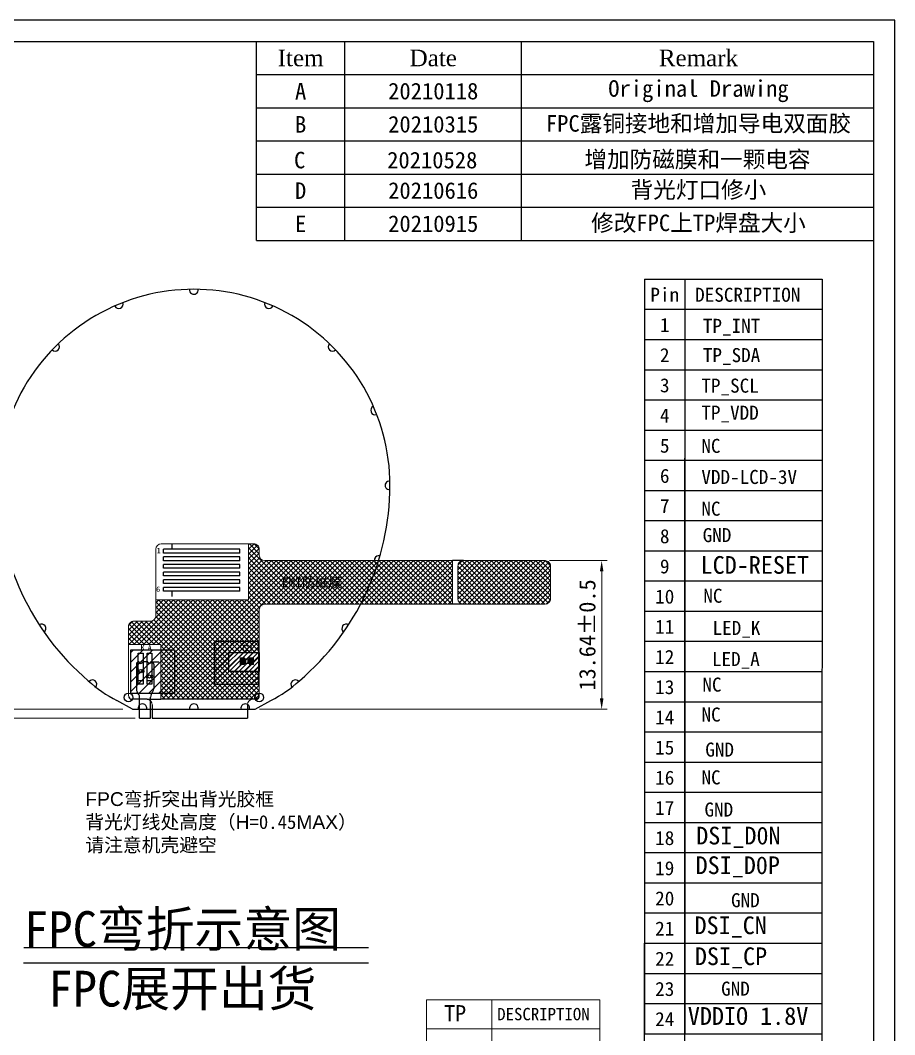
# Model space of a CAD drawing. Header units: millimetres. Extents: x 1060 to 1294, y 252 to 408.
# Drawn here: x 1213.8 to 1294, y 314.9 to 408 of the extents above; entities that cross this region are included whole.
import ezdxf
from ezdxf.enums import TextEntityAlignment as Align

# ---------------------------------------------------------------- set-up
doc = ezdxf.new("R2010")
doc.units = ezdxf.units.MM
doc.layers.add('1', color=7, linetype='Continuous', lineweight=13)
for name, color, linetype in [('7_ALL_FEATURES', 7, 'Continuous'), ('BOTTOMLAYER', 5, 'Continuous'), ('BZ', 210, 'Continuous'), ('dim', 3, 'Continuous'), ('DWG', 7, 'Continuous'), ('FPC', 33, 'Continuous'), ('FRAME', 154, 'Continuous'), ('TOPLAYER', 1, 'Continuous'), ('TOPOVERLAY', 2, 'Continuous'), ('TOPPASTE', 8, 'Continuous'), ('TOPSOLDER', 216, 'Continuous'), ('外框', 142, 'Continuous'), ('标注', 3, 'Continuous')]:
    doc.layers.add(name, color=color, linetype=linetype)
doc.styles.get("Standard").update_dxf_attribs({"font": 'txt', "bigfont": 'gbcbig.shx'})
doc.styles.add('宋体', font='SimSun.ttf')
doc.styles.add('工程', font='gbenor.shx', dxfattribs={"width": 1.25, "bigfont": 'gbcbig.shx'})
doc.dimstyles.new('标准', dxfattribs={"dimtxt": 2, "dimasz": 1.8, "dimexe": 0.5, "dimexo": 0.4, "dimgap": 0.1, "dimtad": 1, "dimzin": 1, "dimdsep": 46, "dimtxsty": '工程', "dimblk": 'CLOSEDBLANK', "dimcen": 0.09, "dimclrd": 3, "dimclre": 3, "dimclrt": 3, "dimadec": 0, "dimazin": 0, "dimtfac": 1, "dimtofl": 0, "dimtmove": 0, "dimatfit": 3, "dimldrblk": 'CLOSEDBLANK', "dimfxl": 1, "dimtolj": 1, "dimlwd": 0, "dimlwe": 0, "dimarcsym": 0})

# ---------------------------------------------------------------- blocks, each defined once
blk = doc.blocks.new('*D96')
at = {"color": 7, "lineweight": 0, "transparency": 16777216}
for p, q in [((1262.349789651435, 358.4112777588772), (1267.63987179079, 358.4112777588772)), ((1267.13987179079, 345.7663265712203), (1267.13987179079, 357.4112777588772)), ((1235.753105329835, 344.7663265712203), (1267.63987179079, 344.7663265712203))]:
    blk.add_line(p, q, dxfattribs=at)
at = {"color": 7, "transparency": 16777216}
for points in [[(1266.973205124123, 357.4112777588772), (1267.306538457456, 357.4112777588772), (1267.13987179079, 358.4112777588772)], [(1266.973205124123, 345.7663265712203), (1267.306538457456, 345.7663265712203), (1267.13987179079, 344.7663265712203)]]:
    blk.add_solid(points, dxfattribs=at)
at = {"layer": 'Defpoints', "color": 0, "transparency": 16777216}
for p in [(1261.949789651435, 358.4112777588772), (1267.13987179079, 358.4112777588772), (1235.353105329835, 344.7663265712203)]:
    blk.add_point(p, dxfattribs=at)
at = {"color": 7, "transparency": 16777216, "insert": (1265.831212572913, 351.5866553018311), "char_height": 1.5, "attachment_point": 5, "rotation": 90, "style": '宋体'}
blk.add_mtext('\\A1;13.64%%P0.5', dxfattribs=at)
blk = doc.blocks.new('_ClosedBlank')
at = {"color": 0, "linetype": 'ByBlock', "lineweight": -2}
for p, q in [((-1, 0.1666666666666666), (0, 0)), ((-1, 0.1666666666666666), (-1, -0.1666666666666666)), ((0, 0), (-1, -0.1666666666666666))]:
    blk.add_line(p, q, dxfattribs=at)
blk = doc.blocks.new('*D98')
at = {"color": 7, "lineweight": 0, "transparency": 16777216}
for p, q in [((1212.481822154376, 345.762032844784), (1212.481822154376, 355.3452133085972)), ((1223.20956070504, 344.762032844784), (1211.981822154376, 344.762032844784)), ((1224.34733630091, 343.9620421537398), (1211.981822154376, 343.9620421537398)), ((1212.481822154376, 342.9620421537398), (1212.481822154376, 341.9620421537398))]:
    blk.add_line(p, q, dxfattribs=at)
at = {"color": 7, "transparency": 16777216}
for points in [[(1212.315155487709, 345.762032844784), (1212.648488821042, 345.762032844784), (1212.481822154376, 344.762032844784)], [(1212.315155487709, 342.9620421537398), (1212.648488821042, 342.9620421537398), (1212.481822154376, 343.9620421537398)]]:
    blk.add_solid(points, dxfattribs=at)
at = {"layer": 'Defpoints', "color": 0, "transparency": 16777216}
for p in [(1212.481822154376, 344.762032844784), (1223.60956070504, 344.762032844784), (1224.74733630091, 343.9620421537398)]:
    blk.add_point(p, dxfattribs=at)
at = {"color": 7, "transparency": 16777216, "insert": (1211.231822154376, 351.1873920795472), "char_height": 1.5, "attachment_point": 5, "rotation": 90, "style": '宋体'}
blk.add_mtext('\\A1;0.80Max', dxfattribs=at)
blk = doc.blocks.new('f')
h = blk.add_hatch()
h.set_pattern_fill('ANSI31', color=2, scale=0.2, style=0)
h.set_pattern_definition([(45, (236.848330960669, 0), (-0.4490128060534576, 0.4490128060534577), [])])
h.paths.add_polyline_path([(485.9467499625166, 191.7858586389511), (481.9467499625167, 191.785858638951), (481.9467499625166, 187.785858638951), (485.9467499625166, 187.785858638951)])
at = {"color": 2}
for p, q in [((481.9467499625166, 191.785858638951), (485.9467499625166, 191.785858638951)), ((481.9467499625166, 187.785858638951), (481.9467499625167, 191.785858638951)), ((485.9467499625166, 191.785858638951), (485.9467499625166, 187.785858638951)), ((485.9467499625166, 187.785858638951), (481.9467499625166, 187.785858638951))]:
    blk.add_line(p, q, dxfattribs=at)
blk = doc.blocks.new('0201_3')
at = {"layer": 'TOPLAYER'}
for points in [[(-0.15, -0.15), (0.15, -0.15), (-0.15, 0.15), (0.15, 0.15)], [(0.449999, -0.15), (0.749999, -0.15), (0.449999, 0.15), (0.749999, 0.15)]]:
    blk.add_solid(points, dxfattribs=at)
at = {"layer": 'TOPOVERLAY', "const_width": 0.1}
for points in [[(0.08001, 0.299999), (-0.299999, 0.299999)], [(-0.299999, 0.299999), (-0.299999, -0.299999)], [(0.899998, 0.299999), (0.550012, 0.299999)], [(0.899998, 0.299999), (0.899998, -0.299999)], [(0.08001, -0.299999), (-0.299999, -0.299999)], [(0.899998, -0.299999), (0.550012, -0.299999)]]:
    blk.add_lwpolyline(points, dxfattribs=at)
at = {"layer": 'TOPOVERLAY', "const_width": 0.05}
for points in [[(-0.324998, 0.299999, 1), (-0.275001, 0.299999, 1)], [(-0.324998, 0.299999, 1), (-0.275001, 0.299999, 1)], [(0.055011, 0.299999, 1), (0.105009, 0.299999, 1)], [(0.525013, 0.299999, 1), (0.57501, 0.299999, 1)], [(0.875, 0.299999, 1), (0.924997, 0.299999, 1)], [(0.875, 0.299999, 1), (0.924997, 0.299999, 1)], [(-0.324998, -0.299999, 1), (-0.275001, -0.299999, 1)], [(-0.324998, -0.299999, 1), (-0.275001, -0.299999, 1)], [(0.055011, -0.299999, 1), (0.105009, -0.299999, 1)], [(0.525013, -0.299999, 1), (0.57501, -0.299999, 1)], [(0.875, -0.299999, 1), (0.924997, -0.299999, 1)], [(0.875, -0.299999, 1), (0.924997, -0.299999, 1)]]:
    blk.add_lwpolyline(points, format="xyb", close=True, dxfattribs=at)
at = {"layer": 'TOPPASTE'}
for points in [[(-0.15, -0.15), (0.15, -0.15), (-0.15, 0.15), (0.15, 0.15)], [(0.449999, -0.15), (0.749999, -0.15), (0.449999, 0.15), (0.749999, 0.15)]]:
    blk.add_solid(points, dxfattribs=at)
at = {"layer": 'TOPSOLDER'}
for points in [[(-0.2516, -0.2516), (0.2516, -0.2516), (-0.2516, 0.2516), (0.2516, 0.2516)], [(0.348399, -0.2516), (0.851598, -0.2516), (0.348399, 0.2516), (0.851598, 0.2516)]]:
    blk.add_solid(points, dxfattribs=at)

msp = doc.modelspace()

# ---------------------------------------------------------------- hatches: boundary and pattern name
h = msp.add_hatch()
h.set_pattern_fill('ANSI37', color=5, scale=0.1, style=0)
h.set_pattern_definition([(225, (2333.317376343359, 687.5171588670414), (0.2245064030267288, -0.2245064030267289), []), (315, (2333.317376343359, 687.5171588670414), (0.2245064030267289, 0.2245064030267288), [])])
edge = h.paths.add_edge_path()
edge.add_line((1235.120150875521, 345.6840084797402), (1226.683111167451, 345.6840553117992))
edge.add_line((1235.431166644299, 345.684027823075), (1235.120150875521, 345.6840084797402))
edge.add_arc((1235.431172961098, 345.9840278230085), 0.2999999999999999, -90.00120641970766, -0.001206419616492653)
edge.add_line((1235.731172961032, 348.2429325422354), (1235.731172961032, 345.9840215062102))
edge.add_line((1235.731172961032, 348.2429325422354), (1232.947598760802, 348.2429325422354))
edge.add_line((1232.947598760802, 348.2429325422354), (1232.947598760802, 349.9915176258493))
edge.add_line((1232.947598760802, 349.9915176258493), (1235.731172961032, 349.9915176258493))
edge.add_line((1235.731447594117, 353.9049785509397), (1235.731172961032, 349.9915176258493))
edge.add_arc((1236.231424809163, 353.9097518553716), 0.5, 90, 180.0019311602167)
edge.add_line((1236.231424809163, 354.4097518553716), (1253.449576343359, 354.4097518553716))
edge.add_line((1253.449576343359, 354.4097518553716), (1253.449576343359, 358.4097518553716))
edge.add_line((1236.231256283642, 358.4097518553716), (1253.449576343359, 358.4097518553716))
edge.add_arc((1236.231256283642, 358.9097518553716), 0.5, -179.9980688397833, -90)
edge.add_line((1235.73123794633, 359.4537949037822), (1235.731256283926, 358.9097350028195))
edge.add_arc((1235.231237946614, 359.4537780512301), 0.5, 0.001931160219935039, 90)
edge.add_line((1234.751176343359, 359.9537780512301), (1235.231237946614, 359.9537780512301))
edge.add_line((1234.751176343359, 359.9537780512301), (1234.751276343359, 354.8037588670415))
edge.add_line((1234.751276343359, 354.8037588670415), (1226.231206680006, 354.8037588670415))
edge.add_line((1226.23120701372, 354.803759103758), (1226.231206680006, 353.3532336012734))
edge.add_arc((1225.731206680006, 353.3532336012734), 0.5, -90, 0)
edge.add_line((1225.731206680006, 352.8532336012734), (1224.231273769742, 352.8532336012734))
edge.add_arc((1224.231273769742, 352.3532336012734), 0.5, 90, 180.0008542123491)
edge.add_line((1223.731247725913, 350.7077459024861), (1223.731273769798, 352.3532261468644))
edge.add_line((1226.683011167451, 350.7077459024861), (1223.731102535885, 350.7077459024861))
edge.add_line((1226.683011167451, 350.7077459024861), (1226.683111167451, 345.6840553117992))
h.paths.add_polyline_path([(1243.540111881746, 355.6337494768144), (1237.393463837054, 355.6337494768144), (1237.393463837054, 357.2602857896636), (1243.540111881746, 357.2602857896636)], flags=24)
h = msp.add_hatch()
h.set_pattern_fill('ANSI37', color=256, scale=0.1, style=0)
h.set_pattern_definition([(224.9880922897905, (2333.385936473016, 687.2960166402804), (0.2244597392935335, -0.2245530570628664), []), (314.9880922897905, (2333.385936473016, 687.2960166402804), (0.2245530570628664, 0.2244597392935336), [])])
edge = h.paths.add_edge_path()
edge.add_arc((1254.449685899034, 357.9128364852856), 0.4999999999999999, 89.98809228978976, 179.988092289793)
edge.add_line((1253.949685909832, 357.9129403996596), (1253.949062423588, 354.9129404644489))
edge.add_arc((1254.44906241279, 354.9128365500749), 0.4999999999999999, 179.988092289793, 269.9880922897898)
edge.add_line((1254.448958498416, 354.412836560873), (1261.948958336443, 354.4112778452627))
edge.add_arc((1261.949062250816, 354.9112778344646), 0.4999999999999999, 269.9880922897898, 359.9880922897931)
edge.add_line((1262.449062240018, 354.9111739200906), (1262.449685726262, 357.9111738553013))
edge.add_arc((1261.949685737061, 357.9112777696754), 0.4999999999999999, 359.9880922897931, 449.9880922897898)
edge.add_line((1261.949789651435, 358.4112777588772), (1254.449789813408, 358.4128364744874))
h = msp.add_hatch()
h.set_pattern_fill('ANSI31', color=2, scale=0.1, style=0)
h.set_pattern_definition([(225.0022810234205, (2333.304334734422, 687.5612133177781), (0.2245153407560656, -0.2244974649415618), [])])
edge = h.paths.add_edge_path(flags=16)
edge.add_line((1234.360409040525, 349.4754545584313), (1233.980400040826, 349.4754394297528))
edge = h.paths.add_edge_path(flags=16)
edge.add_arc((1234.360409040525, 349.4754545584313), 0.0249990000000093, 180.002281023436, 360.0022810234361)
edge.add_arc((1234.360409040525, 349.4754545584313), 0.0249990000000093, 0.002281023436018059, 180.002281023436)
edge = h.paths.add_edge_path(flags=16)
edge.add_arc((1233.980399540827, 349.4754394297329), 0.02499850000006701, 180.0022810234601, 360.0022810233298)
edge.add_arc((1233.980399540827, 349.4754394297329), 0.02499850000006701, 0.002281023329767693, 180.0022810234601)
edge = h.paths.add_edge_path(flags=16)
edge.add_line((1233.980400040826, 349.4754394297528), (1233.980423927568, 348.8754414302282))
edge = h.paths.add_edge_path(flags=16)
edge.add_arc((1233.980423427568, 348.8754414302084), 0.02499850000006701, 180.0022810234601, 360.0022810234601)
edge.add_arc((1233.980423427568, 348.8754414302084), 0.02499849999983964, 0.002281023460071777, 180.0022810234601)
edge = h.paths.add_edge_path(flags=16)
edge.add_line((1234.360432927267, 348.8754565589068), (1233.980423927568, 348.8754414302282))
edge = h.paths.add_edge_path(flags=16)
edge.add_arc((1234.360432927267, 348.8754565589068), 0.0249990000000093, 180.002281023436, 360.0022810234361)
edge.add_arc((1234.360432927267, 348.8754565589068), 0.0249990000000093, 0.002281023436018059, 180.002281023436)
edge = h.paths.add_edge_path(flags=16)
edge.add_line((1235.180397039876, 349.4754872032761), (1234.830411040153, 349.4754732698543))
edge = h.paths.add_edge_path(flags=16)
edge.add_arc((1235.180397539876, 349.475487203296), 0.02499850000006701, 180.0022810234601, 360.0022810234601)
edge.add_arc((1235.180397539876, 349.475487203296), 0.02499849999983964, 0.002281023460071777, 180.0022810234601)
edge = h.paths.add_edge_path(flags=16)
edge.add_arc((1234.830410540153, 349.4754732698344), 0.02499850000006701, 180.0022810234601, 360.0022810234601)
edge.add_arc((1234.830410540153, 349.4754732698344), 0.02499849999983964, 0.002281023460071777, 180.0022810234601)
edge = h.paths.add_edge_path(flags=16)
edge.add_line((1235.180397039876, 349.4754872032761), (1235.180420926617, 348.8754892037516))
edge = h.paths.add_edge_path(flags=16)
edge.add_arc((1235.180421426617, 348.8754892037715), 0.02499849999983964, 180.0022810234601, 360.0022810234601)
edge.add_arc((1235.180421426617, 348.8754892037715), 0.02499850000006701, 0.00228102346005103, 180.0022810234601)
edge = h.paths.add_edge_path(flags=16)
edge.add_line((1235.180420926617, 348.8754892037516), (1234.830434926895, 348.8754752703298))
edge = h.paths.add_edge_path(flags=16)
edge.add_arc((1234.830434426894, 348.8754752703099), 0.02499849999983964, 180.0022810234601, 360.0022810233298)
edge.add_arc((1234.830434426894, 348.8754752703099), 0.02499850000006701, 0.002281023329767693, 180.0022810234601)
h.paths.add_polyline_path([(1234.0288210007, 348.9238423570204), (1234.532021000301, 348.9238623901012), (1234.53200096722, 349.4270623897024), (1234.028800967619, 349.4270423566216)], flags=24)
h.paths.add_polyline_path([(1234.130416955784, 349.0254464017749), (1234.430416955546, 349.0254583451856), (1234.430405012135, 349.3254583449479), (1234.130405012373, 349.3254464015372)], flags=8)
h.paths.add_polyline_path([(1234.628820000224, 348.9238662438019), (1235.132018999825, 348.923886276843), (1235.131998966744, 349.4270862764442), (1234.628799967143, 349.4270662434031)], flags=24)
h.paths.add_polyline_path([(1234.730415955308, 349.0254702885565), (1235.030415955071, 349.0254822319672), (1235.03040401166, 349.3254822317294), (1234.730404011898, 349.3254702883187)], flags=8)
h.paths.add_polyline_path([(1235.731639193316, 348.2432908524944), (1232.948064995292, 348.2431800345948), (1232.947995381726, 349.9917651168231), (1235.73156957975, 349.9918759347227)])
h = msp.add_hatch()
h.set_pattern_fill('ANSI31', color=256, style=0)
h.set_pattern_definition([(225.0022810234205, (2444.552836352244, 506.4644158158761), (0.0883918664393959, -0.08838482871715028), [])])
h.paths.add_polyline_path([(1234.190870984031, 349.1754488086514), (1234.190876941981, 349.0257943087649, 0.4142194206010854), (1234.165878937226, 349.0007948135455, 0.06506438439858472), (1234.166718694107, 348.9943708469722, 0.0650643843979226), (1234.165879448722, 348.9879468135556, 0.1989149402818358), (1234.173202218582, 348.9702703212059), (1234.135046793517, 348.9321121817941, 0.6681789058398727), (1234.092372375314, 348.9144338870801, 0.1989103544812805), (1234.099694833256, 348.8967577066223), (1234.090717870304, 348.8877801050563, 0.5929436236425399), (1234.048620370243, 348.875444145222), (1234.005421927549, 348.8754424254329, 0.4142077041715027), (1233.980422932344, 348.9004399302035), (1233.980413862992, 349.128248029803, 0.5166460822030228), (1234.046930984145, 349.175443078203)])

# ---------------------------------------------------------------- linework, layer by layer
at = {"color": 7, "linetype": 'Continuous'}
for p, q in [((1271.078207643182, 384.2386186419722), (1287.365154440714, 384.2386186419722)), ((1271.078207643182, 384.2386186419722), (1271.078207643182, 314.9961399926278)), ((1274.771139837814, 384.2386186419722), (1274.771139837814, 314.9961399926269)), ((1287.365154440714, 384.2386186419722), (1287.331470273549, 298.5593120551186)), ((1271.078207643182, 381.4689194959978), (1287.365154440714, 381.4689194959978)), ((1271.078207643182, 378.6992203500244), (1287.365154440714, 378.6992203500244)), ((1271.078207643182, 375.9295212040518), (1287.365154440714, 375.9295212040518)), ((1271.078207643182, 373.1598220580781), (1287.365154440714, 373.1598220580781)), ((1271.078207643182, 370.3901229121029), (1287.365154440714, 370.3901229121029)), ((1274.737456239652, 367.8017907326501), (1274.737456239652, 298.5593120833045)), ((1271.078207643182, 367.62042376613), (1287.365154440714, 367.62042376613)), ((1271.078207643182, 364.8507246201565), (1287.365154440714, 364.8507246201565)), ((1271.078207643182, 362.0810254741829), (1287.365154440714, 362.0810254741829)), ((1226.951181541192, 359.1037780512311), (1226.951181541192, 359.4537780512315)), ((1233.951181541192, 359.4537780512315), (1226.951181541192, 359.4537780512315)), ((1233.951181541193, 359.1037780512316), (1233.951181541193, 359.453778051232)), ((1233.951181541192, 359.1037780512311), (1226.951181541192, 359.1037780512311)), ((1226.951181541192, 358.4037780512313), (1226.951181541192, 358.7537780512308)), ((1233.951181541192, 358.7537780512312), (1226.951181541192, 358.7537780512308)), ((1233.951181541192, 358.4037780512297), (1226.951181541192, 358.4037780512313)), ((1233.951181541193, 358.4037780512318), (1233.951181541193, 358.7537780512312)), ((1271.078207643182, 359.3113263282086), (1287.365154440714, 359.3113263282086)), ((1226.951181541192, 357.7037780512324), (1226.951181541192, 358.0537780512319)), ((1233.951181541192, 358.0537780512319), (1226.951181541192, 358.0537780512319)), ((1233.951181541192, 357.7037780512324), (1226.951181541192, 357.7037780512324)), ((1233.951181541193, 357.7037780512329), (1233.951181541193, 358.0537780512323)), ((1226.951181541192, 357.0037780512317), (1226.951181541192, 357.3537780512311)), ((1233.951181541192, 357.3537780512311), (1226.951181541192, 357.3537780512311)), ((1233.951181541192, 357.0037780512301), (1226.951181541192, 357.0037780512317)), ((1226.951181541192, 356.3037780512328), (1226.951181541192, 356.6537780512322)), ((1233.951181541192, 356.6537780512318), (1226.951181541192, 356.6537780512322)), ((1233.951181541193, 357.0037780512321), (1233.951181541193, 357.3537780512316)), ((1233.951181541192, 356.3037780512332), (1233.951181541192, 356.6537780512327)), ((1271.078207643182, 356.541627182235), (1287.365154440714, 356.541627182235)), ((1233.951181541192, 356.3037780512309), (1226.951181541192, 356.3037780512328)), ((1226.951181541192, 355.6037780512307), (1226.951181541192, 355.953778051231)), ((1233.951181541192, 355.953778051231), (1226.951181541192, 355.953778051231)), ((1233.951181541192, 355.6037780512311), (1226.951181541192, 355.6037780512307)), ((1233.951181541192, 355.6037780512311), (1233.951181541192, 355.9537780512315)), ((1271.078207643182, 353.7719280362605), (1287.365154440714, 353.7719280362605)), ((1271.078207643182, 351.0022288902878), (1287.365154440714, 351.0022288902878)), ((1271.078207643182, 348.232529744314), (1287.365154440714, 348.232529744314)), ((1271.078207643182, 345.4628305983398), (1287.365154440714, 345.4628305983398)), ((1271.078207643182, 342.6931314523677), (1287.365154440714, 342.6931314523677)), ((1271.078207643182, 339.9234323063926), (1287.365154440714, 339.9234323063926)), ((1271.078207643182, 337.1537331604173), (1287.365154440714, 337.1537331604173)), ((1271.078207643182, 334.3840340144454), (1287.365154440714, 334.3840340144454)), ((1271.078207643182, 331.6143348684708), (1287.365154440714, 331.6143348684708)), ((1271.078207643182, 328.8446357224973), (1287.365154440714, 328.8446357224973)), ((1271.078207643182, 326.074936576523), (1287.365154440714, 326.074936576523)), ((1271.04452404502, 298.5593120833045), (1271.078207643182, 323.3052374305485)), ((1271.078207643182, 323.3052374305502), (1287.365154440714, 323.3052374305502)), ((1271.078207643182, 320.5355382845765), (1287.365154440714, 320.5355382845765)), ((1271.078207643182, 320.5355382845765), (1287.365154440714, 320.5355382845765)), ((1271.078207643182, 317.7658391386021), (1287.365154440714, 317.7658391386021)), ((1271.078207643182, 314.9961399926269), (1287.365154440714, 314.9961399926269))]:
    msp.add_line(p, q, dxfattribs=at)
for p, q in [((1227.741208582337, 359.4537780512315), (1227.741208582337, 359.9537780512315)), ((1227.741209073996, 355.1037780077315), (1227.741209073996, 355.6037780077315))]:
    msp.add_line(p, q)
at = {"color": 30}
for p, q in [((1254.449665826918, 358.4108553639532), (1253.449637806606, 358.4108155514687)), ((1254.449825072394, 354.4108553671231), (1253.449797052082, 354.4108155546386)), ((1225.444566463676, 345.6839703928034), (1224.03174739282, 345.6839203425963)), ((1224.442544695893, 345.6839318624223), (1224.03174739282, 345.6839203425963)), ((1225.444566463676, 345.6839703928034), (1226.683679279311, 345.6840534083594)), ((1235.12071898256, 345.6843424664013), (1226.683679279311, 345.6840534083594)), ((1235.431734750321, 345.6843741916998), (1235.12071898256, 345.6843424664013)), ((1225.905086768396, 343.9619986238392), (1234.654288256733, 343.9609970862701))]:
    msp.add_line(p, q, dxfattribs=at)
at = {"color": 2}
for p, q in [((1232.947995381726, 349.9917651168231), (1235.73156957975, 349.9918759347227)), ((1232.948064995292, 348.2431800345948), (1232.947995381726, 349.9917651168231)), ((1235.73156957975, 349.9918759347227), (1235.731639193316, 348.2432908524944)), ((1224.747336292149, 343.962), (1225.747049280828, 343.9620642380289))]:
    msp.add_line(p, q, dxfattribs=at)
at = {"color": 7, "linetype": 'Continuous', "lineweight": 0}
for p, q in [((1257.057394558205, 299.045161253204), (1257.057394558205, 318.0959225997903)), ((1251.078253811958, 315.4292662354344), (1266.968194714467, 315.4292662354344))]:
    msp.add_line(p, q, dxfattribs=at)
msp.add_lwpolyline([(1251.078253811958, 299.0451613536072), (1251.078253811958, 318.0959225997903), (1266.968194714466, 318.0959225997903), (1266.968194833725, 299.045161253204)], dxfattribs=at)
at = {"color": 6, "ltscale": 0.2}
for centre in [(1223.728105458154, 345.856298225734), (1235.728105394527, 345.856298225734)]:
    msp.add_circle(centre, 0.4000000000000433, dxfattribs=at)
for centre, start, end in [((1229.728105359452, 383.2563265014109), 173.4525678725449, 6.54743212740672), ((1222.843623676883, 381.936916556468), 203.1370100116354, 21.86303647339429), ((1236.612587044846, 381.9369165552975), 158.1369635168868, 336.8629899786612), ((1217.007244058897, 378.03716723567), 225.6370332589765, 44.36305972074658), ((1242.448966662168, 378.0371672335063), 135.6369402694907, 314.3629667312721), ((1246.348706510679, 372.2007812863434), 113.1369170221371, 291.862943483898), ((1247.668105338652, 365.3163265222115), 83.45255547608349, 276.6311930678399), ((1246.689736648681, 358.4548433916975), 73.50487736593387, 252.5332518153951), ((1215.746625301023, 352.1893991396059), 304.380961657408, 123.409336106904), ((1243.709585417883, 352.1893991396059), 56.59066389309599, 235.619038342592), ((1220.420724968453, 347.062032824097), 320.3260905608575, 138.7515916121348), ((1239.035485750453, 347.062032824097), 39.67645042029494, 219.6739041760643), ((1225.010548643106, 344.8663265738846), 345.5224874165624, 194.4775127485019), ((1229.728105361578, 344.8663265738846), 345.5224874180701, 194.4775125820972), ((1234.445662012194, 344.8663265738846), 345.5224872545658, 194.4775125805903)]:
    msp.add_arc(centre, 0.4, start, end, dxfattribs=at)
at = {"color": 30}
for centre, radius, start, end in [((1224.03172913147, 345.9839339842013), 0.2999999999999998, 180.0060929038274, 270.0060929039202), ((1235.43172912371, 345.9843741916471), 0.2999999999999999, 270.0010746037157, 0.001074603803609209)]:
    msp.add_arc(centre, radius, start, end, dxfattribs=at)
at = {"layer": '1', "color": 30, "linetype": 'Continuous', "lineweight": 18}
for p, q in [((1226.231226600712, 359.4537581459419), (1226.231469471738, 353.3532137008197)), ((1235.231238429559, 359.9537780600417), (1234.751176826303, 359.9537780600417)), ((1235.731257858836, 359.4541532077441), (1235.731297856201, 358.9100933079426)), ((1236.231317760535, 358.4101300665754), (1253.449637806606, 358.4108155514687)), ((1253.449797052082, 354.4108155546386), (1253.449637806606, 358.4108155514687)), ((1261.949665820975, 358.4111539492207), (1254.449665826918, 358.4108553639532)), ((1261.949789651435, 358.4112777588772), (1254.449789813408, 358.4128364744874)), ((1253.949062423588, 354.9129404644489), (1253.949685909832, 357.9129403996596)), ((1262.449062240018, 354.9111739200906), (1262.449685726262, 357.9111738553013)), ((1235.731688412598, 353.9053368676452), (1235.73156957975, 349.9918759347227)), ((1236.231645531531, 354.4101300764545), (1253.449797052082, 354.4108155546386)), ((1254.448958498416, 354.412836560873), (1261.948958336443, 354.4112778452627)), ((1254.449825072394, 354.4108553671231), (1261.949825066451, 354.4111539523906)), ((1225.731489377818, 352.8531937955314), (1224.231556468743, 352.8531340811489)), ((1223.731615840113, 350.7076264773405), (1223.731576375176, 352.3531067214516))]:
    msp.add_line(p, q, dxfattribs=at)
for centre, radius, start, end in [((1226.731206680006, 359.4537780512301), 0.5, 90, 180), ((1235.231835061587, 359.4543555781729), 0.4994228382501741, 359.9767832568049, 90.06844802172382), ((1236.23129785485, 358.9101300661791), 0.4999999999999999, 180.0042121836368, 270.0022810234254), ((1254.449685899034, 357.9128364852856), 0.4999999999999999, 89.98809228978976, 179.988092289793), ((1261.949685726659, 357.9111539496168), 0.4999999999999999, 0.00228102342051422, 90.00228102342541), ((1254.44906241279, 354.9128365500749), 0.4999999999999999, 179.988092289793, 269.9880922897898), ((1261.949805160766, 354.9111539519943), 0.4999999999999999, 270.0022810234254, 0.00228102342051422), ((1236.231665437216, 353.9101300768507), 0.4999999999999999, 90.00228102342541, 180.0042121836368), ((1224.231576374428, 352.353134081545), 0.4999999999999999, 90.00228102342541, 180.0031352357705), ((1225.731469472134, 353.3531937951351), 0.4999999999999999, 270.0022810234254, 0.00228102342051422)]:
    msp.add_arc(centre, radius, start, end, dxfattribs=at)
at = {"layer": '7_ALL_FEATURES', "color": 2, "linetype": 'Continuous'}
msp.add_line((1235.731639193316, 348.2432908524944), (1232.948064995292, 348.2431800345948), dxfattribs=at)
at = {"layer": 'BOTTOMLAYER', "const_width": 0.05}
for points in [[(1234.184806282982, 349.3940055673805, 1), (1234.134809283022, 349.3940035769316, 1)], [(1234.215861519379, 349.3629498037074, 1), (1234.165864519419, 349.3629478132584, 1)], [(1234.215861519379, 349.3629498037074, 1), (1234.165864519419, 349.3629478132584, 1)], [(1234.21586541122, 349.2651928037849, 1), (1234.165868411259, 349.2651908133359, 1)], [(1234.142369375275, 348.9144358775292, 1), (1234.092372375314, 348.9144338870801, 1)], [(1234.215875937186, 349.0007968039944, 1), (1234.165878937226, 349.0007948135455, 1)], [(1234.215876448683, 348.9879488040046, 1), (1234.165879448722, 348.9879468135556, 1)], [(1234.215876448683, 348.9879488040046, 1), (1234.165879448722, 348.9879468135556, 1)]]:
    msp.add_lwpolyline(points, format="xyb", close=True, dxfattribs=at)
at = {"layer": 'BOTTOMLAYER', "const_width": 0.09999999999999999}
for points in [[(1234.190863519399, 349.3629488085028), (1234.190878448702, 348.9879478088)], [(1234.190878448702, 348.9879478088), (1234.073042140168, 348.8701031174818)]]:
    msp.add_lwpolyline(points, dxfattribs=at)
at = {"layer": 'BZ'}
for p, q in [((1224.103105329752, 344.7663265711967), (1222.666542154273, 345.5686938082367)), ((1235.353105329835, 344.7663265712203), (1236.789668505271, 345.5686938082367)), ((1224.103105329752, 344.7663265711967), (1235.353105329835, 344.7663265712203))]:
    msp.add_line(p, q, dxfattribs=at)
for centre, radius, start, end in [((1229.728105393428, 365.3163265712223), 17.98999999997293, 359.9997214659883, 180.0002787368246), ((1235.294765690078, 365.3436129754068), 23.55667620128412, 180.0665803024551, 229.6561500819411), ((1224.161445096777, 365.3436129755177), 23.55667620121004, 310.3438446976251, 359.933419852156), ((1227.946108575407, 355.9692384266431), 11.66383941739758, 227.3577231483802, 243.0865555919102), ((1231.510102083903, 355.9692384271006), 11.66383941790226, 296.9134444091851, 312.6422667764858)]:
    msp.add_arc(centre, radius, start, end, dxfattribs=at)
at = {"layer": 'DWG', "color": 30, "lineweight": 0}
for centre, start, end in [((1225.406263041109, 345.1829333866285), 0.1214627747028279, 85.62833886769023), ((1235.156292286759, 345.1897844427951), 94.3892910569094, 179.8961671498879)]:
    msp.add_arc(centre, 0.5024989887920516, start, end, dxfattribs=at)
at = {"layer": 'FPC', "color": 30, "lineweight": 5}
for p, q in [((1234.751176343363, 359.9537778166497), (1226.731206680006, 359.9537780512301)), ((1234.751176343359, 359.9537780512301), (1234.751276343359, 354.8037588670415)), ((1234.751276343359, 354.8037588670415), (1226.231206680006, 354.8037588670415)), ((1226.683379279312, 350.707743991084), (1223.731470650084, 350.7076264715603)), ((1223.731470699345, 350.7076262253194), (1223.731752560434, 345.9876832280297)), ((1226.683379279312, 350.707743991084), (1226.683679279311, 345.6840534083594)), ((1235.731639193316, 348.2432908524944), (1235.731729123657, 345.9843798182594))]:
    msp.add_line(p, q, dxfattribs=at)
at = {"layer": 'FPC', "color": 7}
for p, q in [((1224.629842956789, 349.9139282790528), (1225.079842956565, 349.9139424810827)), ((1224.629932903018, 347.0639270564347), (1224.629842956789, 349.9139282790528)), ((1225.079842956565, 349.9139424810827), (1225.079932902794, 347.0639412584646)), ((1225.429842956376, 349.9139539728391), (1225.879842956152, 349.9139681748691)), ((1225.429932902618, 347.0639523044878), (1225.429842956376, 349.9139539728391)), ((1225.879842956152, 349.9139681748691), (1225.879932902395, 347.0639665065178)), ((1225.879868205185, 349.113937115973), (1226.522288922087, 349.1139573908136)), ((1225.079932902794, 347.0639412584646), (1224.629932903018, 347.0639270564347)), ((1225.879932902395, 347.0639665065178), (1225.429932902618, 347.0639523044878))]:
    msp.add_line(p, q, dxfattribs=at)
at = {"layer": 'FPC', "color": 30}
for p, q in [((1225.908760900765, 345.1839986461688), (1225.905086768396, 343.9619986238392)), ((1234.653794123111, 345.19069508358), (1234.654288256733, 343.9609970862701))]:
    msp.add_line(p, q, dxfattribs=at)
at = {"layer": 'FRAME', "color": 7}
for p, q in [((1235.467982037858, 387.7978940581411), (1235.46798203786, 406.0455740581409)), ((1243.578062037859, 387.7978940581411), (1243.578062037859, 406.0455740581409)), ((1259.798222037858, 387.7978940581411), (1259.798222037858, 406.0455740581409)), ((1235.467982037859, 403.0042940581396), (1292.075142236895, 403.0042940581396)), ((1235.467982037859, 399.9630140581399), (1292.075142236895, 399.9630140581399)), ((1235.467982037859, 399.9630140581399), (1292.075142236895, 399.9630140581399)), ((1235.467982037859, 396.9217340581402), (1292.075142236895, 396.9217340581402)), ((1235.467982037859, 396.9217340581402), (1292.075142236895, 396.9217340581402)), ((1235.467982037858, 396.9217340581402), (1292.075142236894, 396.9217340581402)), ((1235.467982037858, 393.8804540581405), (1292.075142236894, 393.8804540581405)), ((1235.467982037858, 393.8804540581405), (1292.075142236894, 393.8804540581405)), ((1235.467982037858, 393.8804540581405), (1292.075142236894, 393.8804540581405)), ((1235.467982037858, 390.8391740581408), (1292.075142236894, 390.8391740581408)), ((1235.467982037858, 390.8391740581408), (1292.075142236894, 390.8391740581408)), ((1235.467982037858, 390.8391740581408), (1292.075142236894, 390.8391740581408)), ((1235.467982037858, 390.8391740581408), (1292.075142236894, 390.8391740581408)), ((1235.467982037858, 387.7978940581411), (1292.075142236894, 387.7978940581411)), ((1235.467982037858, 387.7978940581411), (1292.075142236894, 387.7978940581411))]:
    msp.add_line(p, q, dxfattribs=at)
for points in [[(1294.022372444895, 407.9928042661414), (1060.354747484894, 407.9928042661414), (1060.354747484894, 252.2143876261413), (1294.022372444895, 252.2143876261413)], [(1292.075142236895, 254.1616178341404), (1062.301977692895, 254.1616178341404), (1062.301977692895, 406.0455740581409), (1292.075142236895, 406.0455740581409)]]:
    msp.add_lwpolyline(points, close=True, dxfattribs=at)
at = {"layer": 'TOPLAYER', "const_width": 0.09999999999999999}
for points in [[(1234.330410983921, 349.1754543639299, 1), (1234.230410983999, 349.1754503827929, 1)], [(1234.923031277219, 349.1680989569492, 1), (1234.823031277298, 349.1680949758123, 1)], [(1234.923031277219, 349.1680989569492, 1), (1234.823031277298, 349.1680949758123, 1)], [(1234.930408983445, 349.1754782506716, 1), (1234.830409983524, 349.1754742695746, 1)]]:
    msp.add_lwpolyline(points, format="xyb", close=True, dxfattribs=at)
at = {"layer": 'TOPLAYER', "const_width": 0.2}
msp.add_lwpolyline([(1234.880408983485, 349.1754762601032), (1234.873031277258, 349.1680969663807)], dxfattribs=at)
at = {"layer": '外框', "color": 2, "ltscale": 5}
for p, q in [((1224.704868205771, 349.1139000328951), (1224.654868205796, 349.1138984548917)), ((1225.504868205373, 349.1139252809483), (1225.004868205622, 349.113909500915)), ((1225.504868205373, 349.1139252809483), (1225.004868205622, 349.113909500915)), ((1225.504868205373, 349.1139252809483), (1225.004868205622, 349.113909500915)), ((1225.504868205373, 349.1139252809483), (1225.004868205622, 349.113909500915)), ((1225.843771720163, 349.1139359767654), (1225.804868205224, 349.1139347489682)), ((1224.454874517909, 348.913892142978), (1224.454946491063, 346.6333787511755)), ((1226.043778032076, 348.9139422888784), (1226.043849745006, 346.6416742590057)), ((1224.67757438674, 346.1196685247247), (1224.52436129947, 346.3792363265516)), ((1225.816387961411, 346.1197044680547), (1225.974450978242, 346.3875274534149)), ((1224.747336292149, 343.962), (1224.746989195147, 345.8655261025917)), ((1225.747049280828, 343.9620642380289), (1225.746989194645, 345.8655576599863))]:
    msp.add_line(p, q, dxfattribs=at)
for points in [[(1224.629888427841, 348.4731502036062), (1224.629868205809, 349.1138976658901)], [(1224.629888427841, 348.4731502036062), (1224.629868205809, 349.1138976658901)], [(1225.079868205585, 349.11391186792), (1225.079888427617, 348.4731644056361)], [(1225.079868205585, 349.11391186792), (1225.079888427617, 348.4731644056361)], [(1225.429904207476, 347.9731754519083), (1225.42986820541, 349.1139229139433)], [(1225.429904207476, 347.9731754519083), (1225.42986820541, 349.1139229139433)], [(1225.879868205186, 349.1139371159732), (1225.879904207252, 347.9731896539383)], [(1225.879868205186, 349.1139371159732), (1225.879904207252, 347.9731896539383)], [(1225.07990095263, 348.0763017091812), (1225.079923435701, 347.3639118687915), (1224.629923435925, 347.3638976667616), (1224.629900952855, 348.0762875071512)], [(1225.879916732265, 347.5763269574834), (1225.879923435303, 347.3639371168447), (1225.429923435526, 347.3639229148147), (1225.429916732488, 347.5763127554534)]]:
    msp.add_lwpolyline(points, dxfattribs=at)
for centre in [(1224.854894690235, 348.2747259563937), (1224.854894690235, 348.2747259563937), (1225.65491046987, 347.7747512046959), (1225.65491046987, 347.7747512046959)]:
    msp.add_circle(centre, 0.1499999999999999, dxfattribs=at)
for centre, radius, start, end in [((1224.65487451781, 348.9138984549913), 0.2, 90.00180825860556, 180.0018082586137), ((1224.854868205696, 349.1139047669051), 0.1499999999999999, 180.0018082586137, 0.001808258613719258), ((1224.854868205696, 349.1139047669051), 0.1499999999999999, 180.0018082586137, 0.001808258613719258), ((1225.654868205298, 349.1139300149583), 0.1499999999999999, 180.0018082586137, 0.001808258613719258), ((1225.654868205298, 349.1139300149583), 0.1499999999999999, 180.0018082586137, 0.001808258613719258), ((1225.843778032176, 348.9139359768651), 0.2, 0.001808258613719258, 90.00180825860556), ((1224.854894690235, 348.2747259563937), 0.2999999999999999, 138.5921861499502, 221.4114303672735), ((1224.854894690235, 348.2747259563937), 0.2999999999999999, 138.5921861499502, 221.4114303672735), ((1224.854894690235, 348.2747259563937), 0.2999999999999999, 318.5921861499502, 41.4114303672735), ((1224.854894690235, 348.2747259563937), 0.2999999999999999, 318.5921861499502, 41.4114303672735), ((1225.65491046987, 347.7747512046959), 0.2999999999999999, 138.5921861499502, 221.4114303672735), ((1225.65491046987, 347.7747512046959), 0.2999999999999999, 138.5921861499502, 221.4114303672735), ((1225.65491046987, 347.7747512046959), 0.2999999999999999, 318.5921861499502, 41.4114303672735), ((1225.65491046987, 347.7747512046959), 0.2999999999999999, 318.5921861499502, 41.4114303672735), ((1224.954946490814, 346.6333945312088), 0.4999999999999999, 180.0018082586137, 210.5517515453084), ((1225.543849745256, 346.6416584789725), 0.4999999999999999, 329.4518649717381, 0.001808258600691706), ((1224.246989195396, 345.865510320067), 0.4999999999999999, 0.001808544112520962, 30.55175154536951), ((1226.246989194396, 345.8655734424965), 0.4999999999999999, 149.4518649716621, 180.001808542458)]:
    msp.add_arc(centre, radius, start, end, dxfattribs=at)
at = {"layer": '标注', "color": 7}
for p, q in [((1214.117062642352, 322.9175152817289), (1245.747395463893, 322.9175152817289)), ((1214.099336762077, 321.5093511381429), (1245.749912707175, 321.5093511381429))]:
    msp.add_line(p, q, dxfattribs=at)

# ---------------------------------------------------------------- block references
for name, p, rotation in [('f', (749.6976065711584, 159.2450172270125), 359.9999992894187), ('f', (1709.884741158961, 538.0226478671459), 180.0018082586137), ('0201_3', (1234.28041098396, 349.1754523733614), 0.00228102342051422)]:
    msp.add_blockref(name, p, dxfattribs=dict(rotation=rotation))

# ---------------------------------------------------------------- texts
at = {"color": 7, "linetype": 'Continuous', "style": '宋体'}
for s, p in [('Pin', (1272.924673740499, 382.1613442824921)), ('DESCRIPTION', (1280.541346391926, 382.1613442824921)), ('1', (1272.924673740499, 379.3916451365174)), ('2', (1272.924673740499, 376.6219459905437)), ('3', (1272.924673740499, 373.8522468445709)), ('4', (1272.924673740499, 371.0825476985974)), ('5', (1272.924673740499, 368.3128485526229)), ('6', (1272.924673740499, 365.5431494066492)), ('7', (1272.924673740499, 362.7734502606765)), ('8', (1272.924673740499, 360.0037511147012)), ('9', (1272.924673740499, 357.2340519687277)), ('10', (1272.924673740499, 354.4643528227551)), ('11', (1272.924673740499, 351.6946536767799)), ('12', (1272.924673740499, 348.924954530807)), ('13', (1272.924673740499, 346.1552553848323)), ('14', (1272.924673740499, 343.3855562388606)), ('15', (1272.924673740499, 340.6158570928854)), ('16', (1272.924673740499, 337.8461579469126)), ('17', (1272.924673740499, 335.0764588009382)), ('18', (1272.924673740499, 332.3067596549637)), ('19', (1272.924673740499, 329.5370605089901)), ('20', (1272.924673740499, 326.7673613630173)), ('GND', (1280.325315837815, 326.6028393514869)), ('21', (1272.924673740499, 323.9976622170431)), ('22', (1272.924673740499, 321.2279630710701)), ('23', (1272.924673740499, 318.4582639250949)), ('GND', (1279.416003837815, 318.486095137087)), ('24', (1272.924673740499, 315.6885647791221))]:
    msp.add_text(s, height=1.290239999999998, dxfattribs=at).set_placement(p, align=Align.CENTER)
for s, p in [('TP_INT', (1276.423174275415, 379.3090136056374)), ('TP_SDA', (1276.423174275415, 376.6211644424374)), ('TP_SCL', (1276.285814734615, 373.8196859570867)), ('TP_VDD', (1276.285814734615, 371.3417609086782)), ('NC', (1276.285814734615, 368.291604155851)), ('VDD-LCD-3V', (1276.285814734615, 365.4408624769565)), ('NC', (1276.285814734615, 362.5305475856196)), ('GND', (1276.406774043415, 360.1052609994868)), ('NC', (1276.464022562619, 354.5396565237159)), ('LED_K', (1277.312010109013, 351.5824269718213)), ('LED_A', (1277.255654935272, 348.7337749386477)), ('NC', (1276.380735917362, 346.3863007044358)), ('NC', (1276.297441421542, 343.64078493089)), ('GND', (1276.646440274936, 340.4219758762542)), ('NC', (1276.29649935373, 337.8742830127271)), ('GND', (1276.573334455617, 334.9200227402878))]:
    msp.add_text(s, height=1.290239999999998, dxfattribs=at).set_placement(p)
at = {"color": 7, "lineweight": 0, "style": '宋体'}
for s, p in [('LCD-RESET', (1276.212886094742, 357.1987871208327)), ('DSI_D0N', (1275.81272147159, 332.361012470942)), ('DSI_D0P', (1275.754735205848, 329.6432921399718)), ('DSI_CN', (1275.656840132459, 324.130445230382)), ('DSI_CP', (1275.687995390041, 321.2909493210304)), ('VDDIO 1.8V', (1275.044123536236, 315.807925715008))]:
    msp.add_text(s, height=1.62500501932788, dxfattribs=at).set_placement(p)
at = {"color": 7, "lineweight": 5, "style": '宋体'}
for s, p in [('K', (1224.83327525876, 350.1561018712279)), ('A', (1225.486505503547, 350.1485756194135))]:
    msp.add_text(s, height=0.4999687499999999, rotation=0.001808258613719283, dxfattribs=at).set_placement(p)
at = {"color": 7, "linetype": 'Continuous', "lineweight": 0, "style": '宋体'}
for s, height, p in [('TP', 1.481475757975437, (1252.690459296302, 316.1390451523298)), ('DESCRIPTION', 1.13365272958488, (1257.552751830616, 316.2264602614817))]:
    msp.add_text(s, height=height, dxfattribs=at).set_placement(p)
at = {"layer": 'dim', "insert": (1219.770035585315, 337.155776850095), "char_height": 1.26343611912157, "width": 35.37834421641281, "attachment_point": 1, "style": '宋体'}
msp.add_mtext('{\\fArial|b0|i0|c0|p32;\\C7;FPC\\fSimSun|b0|i0|c134|p2;弯折突出背光胶框\\P背光灯线处高度（\\fArial|b0|i0|c0|p32;H\\fSimSun|b0|i0|c134|p2;=0.45\\fArial|b0|i0|c0|p32;MAX\\fSimSun|b0|i0|c134|p2;）\\P请注意机壳避空}', dxfattribs=at)
at = {"layer": 'FPC', "color": 0, "lineweight": 5, "style": '宋体'}
for s, p in [('1', (1226.313262441398, 359.0770900233617)), ('6', (1226.264324345107, 355.5351806381184))]:
    msp.add_text(s, height=0.5, dxfattribs=at).set_placement(p)
at = {"layer": 'FPC', "color": 6, "insert": (1243.315274911923, 355.859409708029), "char_height": 0.8999999999999998, "width": 6.344250338930762, "attachment_point": 9, "rotation": 0.002281023420470809, "style": '宋体'}
msp.add_mtext('EMI防磁膜', dxfattribs=at)
at = {"layer": 'FRAME', "color": 7, "char_height": 1.520640000000001, "attachment_point": 5, "style": '宋体'}
for s, insert in [('{\\fTimes New Roman|b0|i0|c0|p18;Item}', (1239.523022037858, 404.5249340581399)), ('{\\fTimes New Roman|b0|i0|c0|p18;Date}', (1251.688142037858, 404.5249340581399)), ('{\\fTimes New Roman|b0|i0|c0|p18;Remark}', (1276.018382037859, 404.5249340581399)), ('A', (1239.523022037858, 401.4836540581405)), ('20210118', (1251.688142037858, 401.4836540581405)), ('Original Drawing', (1276.018382037859, 401.4836540581405)), ('FPC露铜接地和增加导电双面胶', (1276.018382037859, 398.4423740581408)), ('B', (1239.523022037858, 398.4423740581408)), ('20210315', (1251.688142037858, 398.4423740581408)), ('C', (1239.431823196287, 395.1517809990366)), ('20210528', (1251.596943196287, 395.1517809990366)), ('增加防磁膜和一颗电容', (1275.927183196288, 395.1517809990366)), ('D', (1239.523022037857, 392.3598140581415)), ('20210616', (1251.688142037858, 392.3598140581415)), ('背光灯口修小', (1276.018382037858, 392.3598140581415))]:
    msp.add_mtext(s, dxfattribs=dict(at, insert=insert))
at = {"layer": 'FRAME', "color": 1, "char_height": 1.520640000000001, "attachment_point": 5, "style": '宋体'}
for s, insert in [('E', (1239.523022037857, 389.3185340581418)), ('20210915', (1251.688142037858, 389.3185340581418)), ('修改FPC上TP焊盘大小', (1276.018382037858, 389.3185340581418))]:
    msp.add_mtext(s, dxfattribs=dict(at, insert=insert))
at = {"layer": 'TOPOVERLAY', "color": 7}
msp.add_text('C1', height=0.5999989999999998, rotation=0.002281023420514197, dxfattribs=at).set_placement((1234.170710879074, 350.0635331904168))
at = {"layer": '标注', "color": 7, "insert": (1214.144086195587, 317.113236303562), "char_height": 3.281256931752241, "width": 46.16171918175239, "attachment_point": 7, "style": '宋体'}
msp.add_mtext('{\\fSimSun|b0|i0|c134|p2;FPC弯折示意图\\P FPC展开出货}', dxfattribs=at)

# ---------------------------------------------------------------- dimensions: what is measured, and where the dimension line sits
for base, p1, p2, text, picture, middle in [((1267.13987179079, 358.4112777588772), (1235.353105329835, 344.7663265712203), (1261.949789651435, 358.4112777588772), '<>%%P0.5', '*D96', (1267.13987179079, 351.5866553018311)), ((1212.481822154376, 344.762032844784), (1224.74733630091, 343.9620421537398), (1223.60956070504, 344.762032844784), '<>Max', '*D98', (1212.481822154376, 351.1873920795472))]:
    dim = msp.add_linear_dim(base=base, p1=p1, p2=p2, angle=90, text=text, dimstyle='标准', override={"dimtxt": 1.5, "dimasz": 1, "dimgap": 0.5, "dimtxsty": '宋体', "dimsah": 1, "dimclrd": 7, "dimclre": 7, "dimclrt": 7})
    dim.commit()
    dim.dimension.update_dxf_attribs({"geometry": picture, "text_midpoint": middle, "dimtype": 160})

doc.saveas('drawing.dxf')
